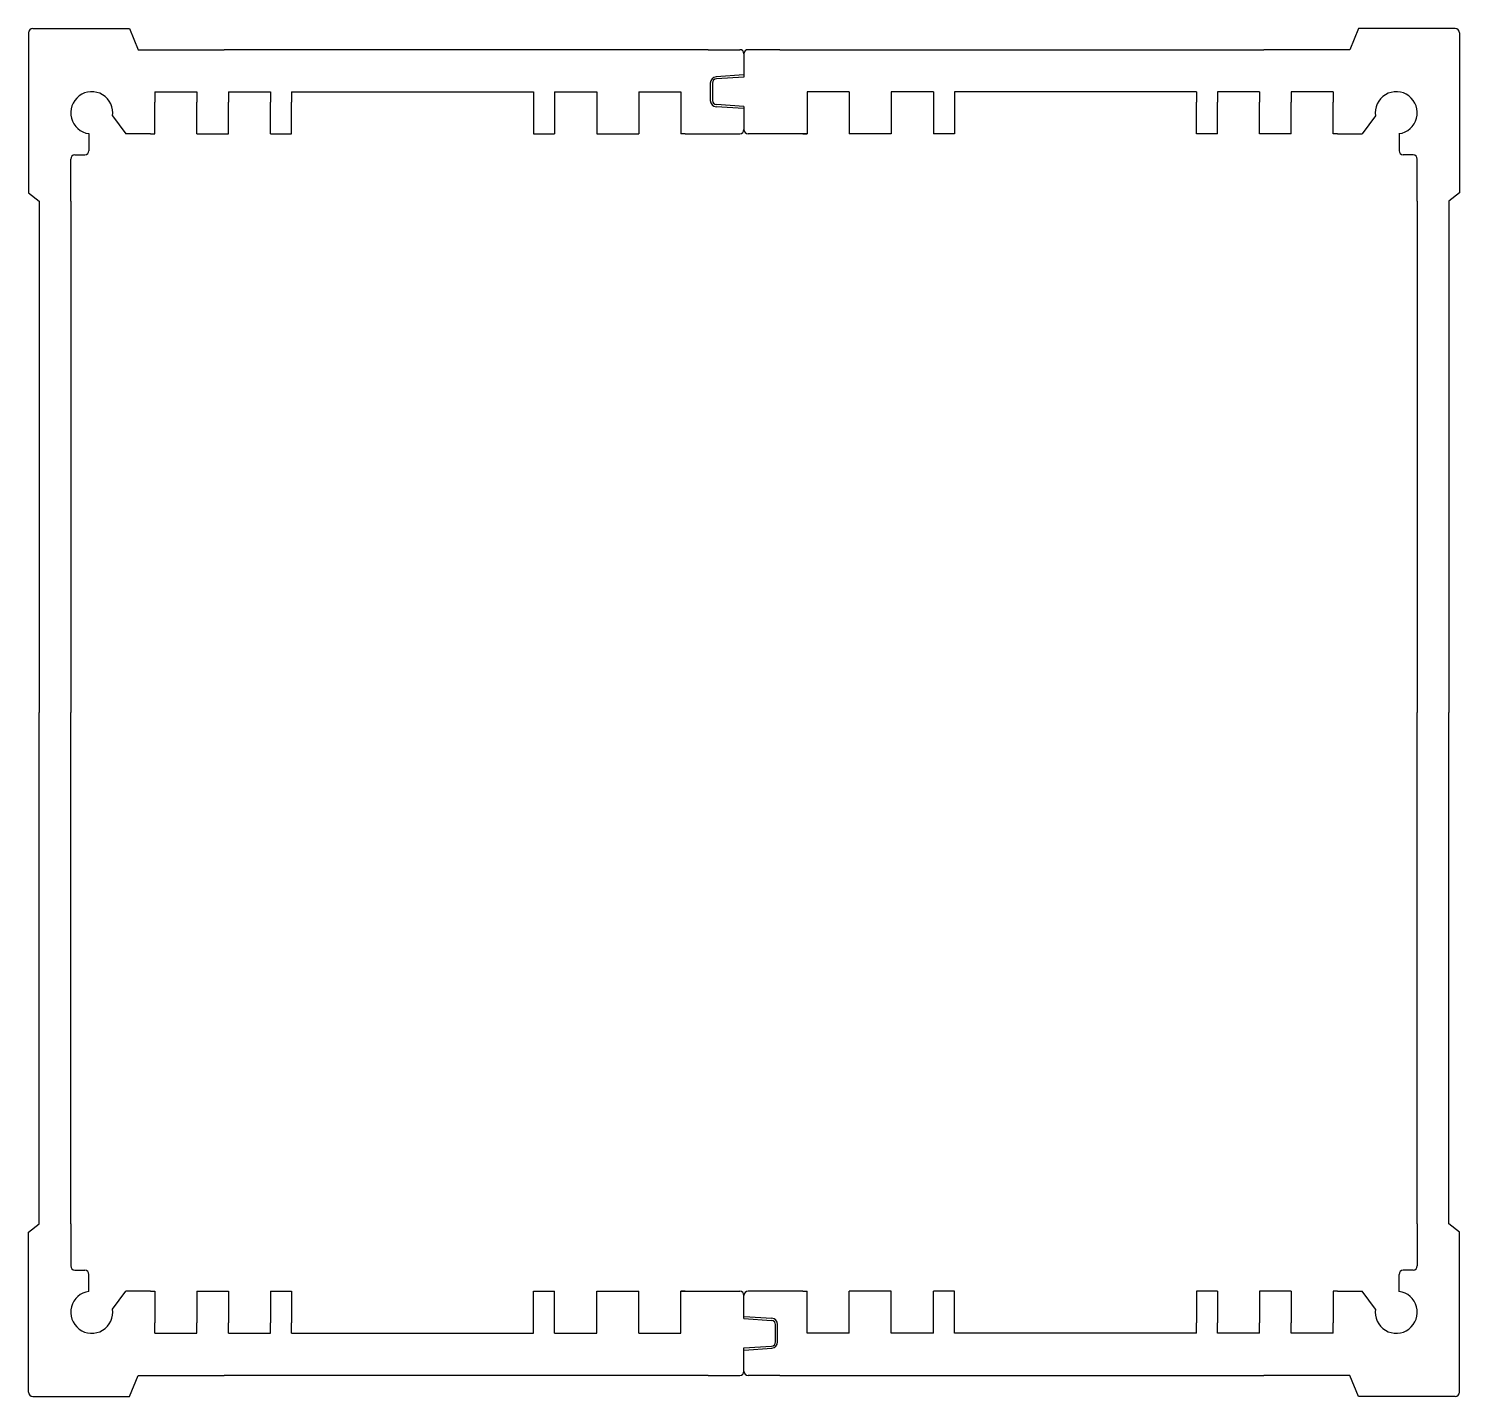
# Model space of a CAD drawing. Header units: millimetres. Extents: x 95 to 8422, y 499 to 941.
# Drawn here: x 3275.5 to 3343.5, y 758.7 to 823.7 of the extents above; entities that cross this region are included whole.
import ezdxf

# ---------------------------------------------------------------- set-up
doc = ezdxf.new("R2010")
doc.units = ezdxf.units.MM

msp = doc.modelspace()

# ---------------------------------------------------------------- linework, layer by layer
for p, q in [((3275.543, 823.538), (3275.543, 815.938)), ((3275.743, 823.738), (3280.343, 823.738)), ((3280.343, 823.738), (3280.743, 822.738)), ((3338.743, 823.738), (3338.343, 822.738)), ((3343.343, 823.738), (3338.743, 823.738)), ((3343.543, 823.538), (3343.543, 815.938)), ((3280.743, 822.738), (3284.843, 822.738)), ((3307.843, 822.738), (3284.843, 822.738)), ((3307.843, 822.738), (3309.343, 822.738)), ((3309.543, 822.538), (3309.543, 821.438)), ((3309.543, 822.538), (3309.543, 821.539)), ((3311.243, 822.738), (3309.743, 822.738)), ((3311.243, 822.738), (3334.243, 822.738)), ((3338.343, 822.738), (3334.243, 822.738)), ((3309.537, 821.538), (3308.223, 821.451)), ((3309.537, 821.538), (3309.543, 821.539)), ((3307.943, 821.151), (3307.943, 820.325)), ((3308.043, 821.151), (3308.043, 820.325)), ((3309.543, 821.438), (3308.23, 821.351)), ((3281.543, 820.738), (3283.543, 820.738)), ((3281.543, 820.738), (3281.543, 820.238)), ((3281.543, 818.738), (3281.543, 820.238)), ((3283.543, 820.738), (3283.543, 820.238)), ((3283.543, 818.738), (3283.543, 820.238)), ((3285.043, 820.738), (3287.043, 820.738)), ((3285.043, 820.738), (3285.043, 820.238)), ((3285.043, 818.738), (3285.043, 820.238)), ((3287.043, 820.738), (3287.043, 820.238)), ((3287.043, 818.738), (3287.043, 820.238)), ((3288.043, 820.738), (3299.543, 820.738)), ((3288.043, 820.738), (3288.043, 820.238)), ((3288.043, 818.738), (3288.043, 820.238)), ((3299.543, 820.738), (3299.543, 820.081)), ((3299.543, 820.238), (3299.543, 818.738)), ((3300.543, 820.738), (3302.543, 820.738)), ((3300.543, 820.738), (3300.543, 820.238)), ((3300.543, 820.238), (3300.543, 818.938)), ((3300.543, 820.238), (3300.543, 818.738)), ((3302.543, 820.738), (3302.543, 820.238)), ((3302.543, 820.238), (3302.543, 818.938)), ((3304.543, 820.738), (3304.543, 818.938)), ((3304.543, 820.738), (3306.543, 820.738)), ((3306.543, 820.738), (3306.543, 818.938)), ((3309.543, 820.038), (3308.23, 820.126)), ((3312.543, 820.738), (3312.543, 818.938)), ((3314.543, 820.738), (3312.543, 820.738)), ((3314.543, 820.738), (3314.543, 818.938)), ((3318.543, 820.738), (3316.543, 820.738)), ((3316.543, 820.738), (3316.543, 820.238)), ((3316.543, 820.238), (3316.543, 818.938)), ((3318.543, 820.738), (3318.543, 820.238)), ((3318.543, 820.238), (3318.543, 818.938)), ((3318.543, 820.238), (3318.543, 818.738)), ((3331.043, 820.738), (3319.543, 820.738)), ((3319.543, 820.738), (3319.543, 820.081)), ((3319.543, 820.238), (3319.543, 818.738)), ((3331.043, 820.738), (3331.043, 820.238)), ((3331.043, 818.738), (3331.043, 820.238)), ((3334.043, 820.738), (3332.043, 820.738)), ((3332.043, 820.738), (3332.043, 820.238)), ((3332.043, 818.738), (3332.043, 820.238)), ((3334.043, 820.738), (3334.043, 820.238)), ((3334.043, 818.738), (3334.043, 820.238)), ((3337.543, 820.738), (3335.543, 820.738)), ((3335.543, 820.738), (3335.543, 820.238)), ((3335.543, 818.738), (3335.543, 820.238)), ((3337.543, 820.738), (3337.543, 820.238)), ((3337.543, 818.738), (3337.543, 820.238)), ((3279.532, 819.587), (3280.168, 818.738)), ((3308.043, 820.039), (3308.043, 820.038)), ((3308.043, 820.039), (3308.043, 820.038)), ((3309.537, 819.939), (3308.223, 820.026)), ((3309.543, 819.939), (3309.537, 819.939)), ((3309.543, 820.038), (3309.543, 818.938)), ((3309.543, 819.939), (3309.543, 818.938)), ((3339.555, 819.587), (3338.918, 818.738)), ((3278.412, 818.747), (3278.412, 817.938)), ((3281.343, 818.738), (3280.168, 818.738)), ((3281.343, 818.738), (3281.543, 818.738)), ((3283.543, 818.738), (3285.043, 818.738)), ((3287.043, 818.738), (3288.043, 818.738)), ((3299.543, 818.738), (3300.543, 818.738)), ((3302.543, 818.938), (3302.543, 818.738)), ((3302.543, 818.738), (3304.343, 818.738)), ((3304.343, 818.738), (3304.543, 818.738)), ((3304.543, 818.938), (3304.543, 818.738)), ((3306.543, 818.938), (3306.543, 818.738)), ((3306.743, 818.738), (3306.543, 818.738)), ((3306.743, 818.738), (3307.843, 818.738)), ((3307.843, 818.738), (3309.343, 818.738)), ((3311.243, 818.738), (3309.743, 818.738)), ((3312.543, 818.738), (3311.243, 818.738)), ((3312.343, 818.738), (3312.543, 818.738)), ((3312.543, 818.938), (3312.543, 818.738)), ((3314.543, 818.938), (3314.543, 818.738)), ((3314.743, 818.738), (3314.543, 818.738)), ((3316.543, 818.738), (3314.743, 818.738)), ((3316.543, 818.938), (3316.543, 818.738)), ((3319.543, 818.738), (3318.543, 818.738)), ((3332.043, 818.738), (3331.043, 818.738)), ((3335.543, 818.738), (3334.043, 818.738)), ((3337.743, 818.738), (3337.543, 818.738)), ((3337.743, 818.738), (3338.918, 818.738)), ((3340.675, 818.747), (3340.675, 817.938)), ((3277.543, 815.538), (3277.543, 817.538)), ((3277.743, 817.738), (3278.212, 817.738)), ((3341.343, 817.738), (3340.875, 817.738)), ((3341.543, 815.538), (3341.543, 817.538)), ((3275.543, 815.938), (3276.043, 815.538)), ((3276.043, 815.538), (3276.043, 791.238)), ((3277.543, 815.538), (3277.543, 791.238)), ((3341.543, 815.538), (3341.543, 791.238)), ((3343.543, 815.938), (3343.043, 815.538)), ((3343.043, 815.538), (3343.043, 791.238)), ((3276.043, 766.938), (3276.043, 791.238)), ((3277.543, 766.938), (3277.543, 791.238)), ((3341.543, 766.938), (3341.543, 791.238)), ((3343.043, 766.938), (3343.043, 791.238)), ((3275.543, 766.538), (3276.043, 766.938)), ((3275.543, 758.938), (3275.543, 766.538)), ((3277.543, 766.938), (3277.543, 764.938)), ((3341.543, 766.938), (3341.543, 764.938)), ((3343.543, 766.538), (3343.043, 766.938)), ((3343.543, 758.938), (3343.543, 766.538)), ((3277.743, 764.738), (3278.212, 764.738)), ((3278.412, 763.73), (3278.412, 764.538)), ((3340.675, 763.73), (3340.675, 764.538)), ((3341.343, 764.738), (3340.875, 764.738)), ((3279.532, 762.89), (3280.168, 763.738)), ((3281.343, 763.738), (3280.168, 763.738)), ((3281.343, 763.738), (3281.543, 763.738)), ((3281.543, 763.738), (3281.543, 762.238)), ((3283.543, 763.738), (3285.043, 763.738)), ((3283.543, 763.738), (3283.543, 762.238)), ((3285.043, 763.738), (3285.043, 762.238)), ((3287.043, 763.738), (3288.043, 763.738)), ((3287.043, 763.738), (3287.043, 762.238)), ((3288.043, 763.738), (3288.043, 762.238)), ((3299.543, 763.738), (3300.543, 763.738)), ((3299.543, 762.238), (3299.543, 763.738)), ((3300.543, 762.238), (3300.543, 763.738)), ((3302.543, 763.738), (3304.343, 763.738)), ((3302.543, 763.538), (3302.543, 763.738)), ((3304.343, 763.738), (3304.543, 763.738)), ((3304.543, 763.538), (3304.543, 763.738)), ((3306.543, 763.538), (3306.543, 763.738)), ((3306.743, 763.738), (3306.543, 763.738)), ((3306.543, 763.738), (3307.843, 763.738)), ((3307.843, 763.738), (3309.343, 763.738)), ((3311.243, 763.738), (3309.743, 763.738)), ((3312.343, 763.738), (3311.243, 763.738)), ((3312.343, 763.738), (3312.543, 763.738)), ((3312.543, 763.538), (3312.543, 763.738)), ((3314.543, 763.538), (3314.543, 763.738)), ((3314.743, 763.738), (3314.543, 763.738)), ((3316.543, 763.738), (3314.743, 763.738)), ((3316.543, 763.538), (3316.543, 763.738)), ((3319.543, 763.738), (3318.543, 763.738)), ((3318.543, 762.238), (3318.543, 763.738)), ((3319.543, 762.238), (3319.543, 763.738)), ((3332.043, 763.738), (3331.043, 763.738)), ((3331.043, 763.738), (3331.043, 762.238)), ((3332.043, 763.738), (3332.043, 762.238)), ((3335.543, 763.738), (3334.043, 763.738)), ((3334.043, 763.738), (3334.043, 762.238)), ((3335.543, 763.738), (3335.543, 762.238)), ((3337.743, 763.738), (3337.543, 763.738)), ((3337.543, 763.738), (3337.543, 762.238)), ((3337.743, 763.738), (3338.918, 763.738)), ((3339.555, 762.89), (3338.918, 763.738)), ((3300.543, 762.238), (3300.543, 763.538)), ((3302.543, 762.238), (3302.543, 763.538)), ((3304.543, 761.738), (3304.543, 763.538)), ((3306.543, 761.738), (3306.543, 763.538)), ((3309.543, 762.538), (3309.543, 763.538)), ((3309.543, 762.438), (3309.543, 763.538)), ((3312.543, 761.738), (3312.543, 763.538)), ((3314.543, 761.738), (3314.543, 763.538)), ((3316.543, 762.238), (3316.543, 763.538)), ((3318.543, 762.238), (3318.543, 763.538)), ((3299.543, 761.738), (3299.543, 762.396)), ((3309.543, 762.538), (3309.55, 762.538)), ((3309.543, 762.438), (3310.857, 762.351)), ((3309.55, 762.538), (3310.863, 762.451)), ((3311.043, 762.438), (3311.043, 762.438)), ((3311.043, 762.438), (3311.043, 762.438)), ((3319.543, 761.738), (3319.543, 762.396)), ((3281.543, 761.738), (3281.543, 762.238)), ((3281.543, 761.738), (3283.543, 761.738)), ((3283.543, 761.738), (3283.543, 762.238)), ((3285.043, 761.738), (3285.043, 762.238)), ((3285.043, 761.738), (3287.043, 761.738)), ((3287.043, 761.738), (3287.043, 762.238)), ((3288.043, 761.738), (3288.043, 762.238)), ((3288.043, 761.738), (3299.543, 761.738)), ((3300.543, 761.738), (3300.543, 762.238)), ((3300.543, 761.738), (3302.543, 761.738)), ((3302.543, 761.738), (3302.543, 762.238)), ((3304.543, 761.738), (3306.543, 761.738)), ((3311.043, 761.325), (3311.043, 762.151)), ((3311.143, 761.325), (3311.143, 762.151)), ((3314.543, 761.738), (3312.543, 761.738)), ((3316.543, 761.738), (3316.543, 762.238)), ((3318.543, 761.738), (3316.543, 761.738)), ((3318.543, 761.738), (3318.543, 762.238)), ((3331.043, 761.738), (3319.543, 761.738)), ((3331.043, 761.738), (3331.043, 762.238)), ((3332.043, 761.738), (3332.043, 762.238)), ((3334.043, 761.738), (3332.043, 761.738)), ((3334.043, 761.738), (3334.043, 762.238)), ((3335.543, 761.738), (3335.543, 762.238)), ((3337.543, 761.738), (3335.543, 761.738)), ((3337.543, 761.738), (3337.543, 762.238)), ((3309.543, 761.038), (3310.857, 761.126)), ((3309.543, 761.038), (3309.543, 761.038)), ((3309.543, 759.938), (3309.543, 761.038)), ((3309.55, 760.939), (3309.543, 760.938)), ((3309.543, 759.938), (3309.543, 760.938)), ((3309.55, 760.939), (3310.863, 761.026)), ((3280.343, 758.738), (3280.743, 759.738)), ((3280.743, 759.738), (3284.843, 759.738)), ((3307.843, 759.738), (3284.843, 759.738)), ((3307.843, 759.738), (3309.343, 759.738)), ((3311.243, 759.738), (3309.743, 759.738)), ((3311.243, 759.738), (3334.243, 759.738)), ((3338.343, 759.738), (3334.243, 759.738)), ((3338.743, 758.738), (3338.343, 759.738)), ((3275.743, 758.738), (3280.343, 758.738)), ((3343.343, 758.738), (3338.743, 758.738))]:
    msp.add_line(p, q)
for centre, radius, start, end in [((3275.743, 823.538), 0.2, 90, 180), ((3343.343, 823.538), 0.2, 0, 90), ((3309.343, 822.538), 0.2, 0, 90), ((3309.743, 822.538), 0.2, 90, 180), ((3308.243, 821.151), 0.3, 93.81407, 180), ((3308.243, 821.151), 0.2, 93.81407, 180), ((3278.543, 819.738), 1, 351.2969, 262.50778), ((3308.243, 820.325), 0.3, 180, 266.18593), ((3308.243, 820.325), 0.2, 180, 266.18593), ((3340.543, 819.738), 1, 277.49222, 188.7031), ((3309.343, 818.938), 0.2, 270, 0), ((3309.743, 818.938), 0.2, 180, 270), ((3277.743, 817.538), 0.2, 90, 180), ((3278.212, 817.938), 0.2, 270, 0), ((3340.875, 817.938), 0.2, 180, 270), ((3341.343, 817.538), 0.2, 0, 90), ((3277.743, 764.938), 0.2, 180, 270), ((3278.212, 764.538), 0.2, 0, 90), ((3340.875, 764.538), 0.2, 90, 180), ((3341.343, 764.938), 0.2, 270, 0), ((3278.543, 762.738), 1, 97.49222, 8.7031), ((3309.343, 763.538), 0.2, 0, 90), ((3309.743, 763.538), 0.2, 90, 180), ((3340.543, 762.738), 1, 171.2969, 82.50778), ((3310.843, 762.151), 0.2, 0, 86.18593), ((3310.843, 762.151), 0.3, 0, 86.18593), ((3310.843, 761.325), 0.2, 273.81407, 0), ((3310.843, 761.325), 0.3, 273.81407, 0), ((3309.343, 759.938), 0.2, 270, 0), ((3309.743, 759.938), 0.2, 180, 270), ((3275.743, 758.938), 0.2, 180, 270), ((3343.343, 758.938), 0.2, 270, 0)]:
    msp.add_arc(centre, radius, start, end)

doc.saveas('drawing.dxf')
